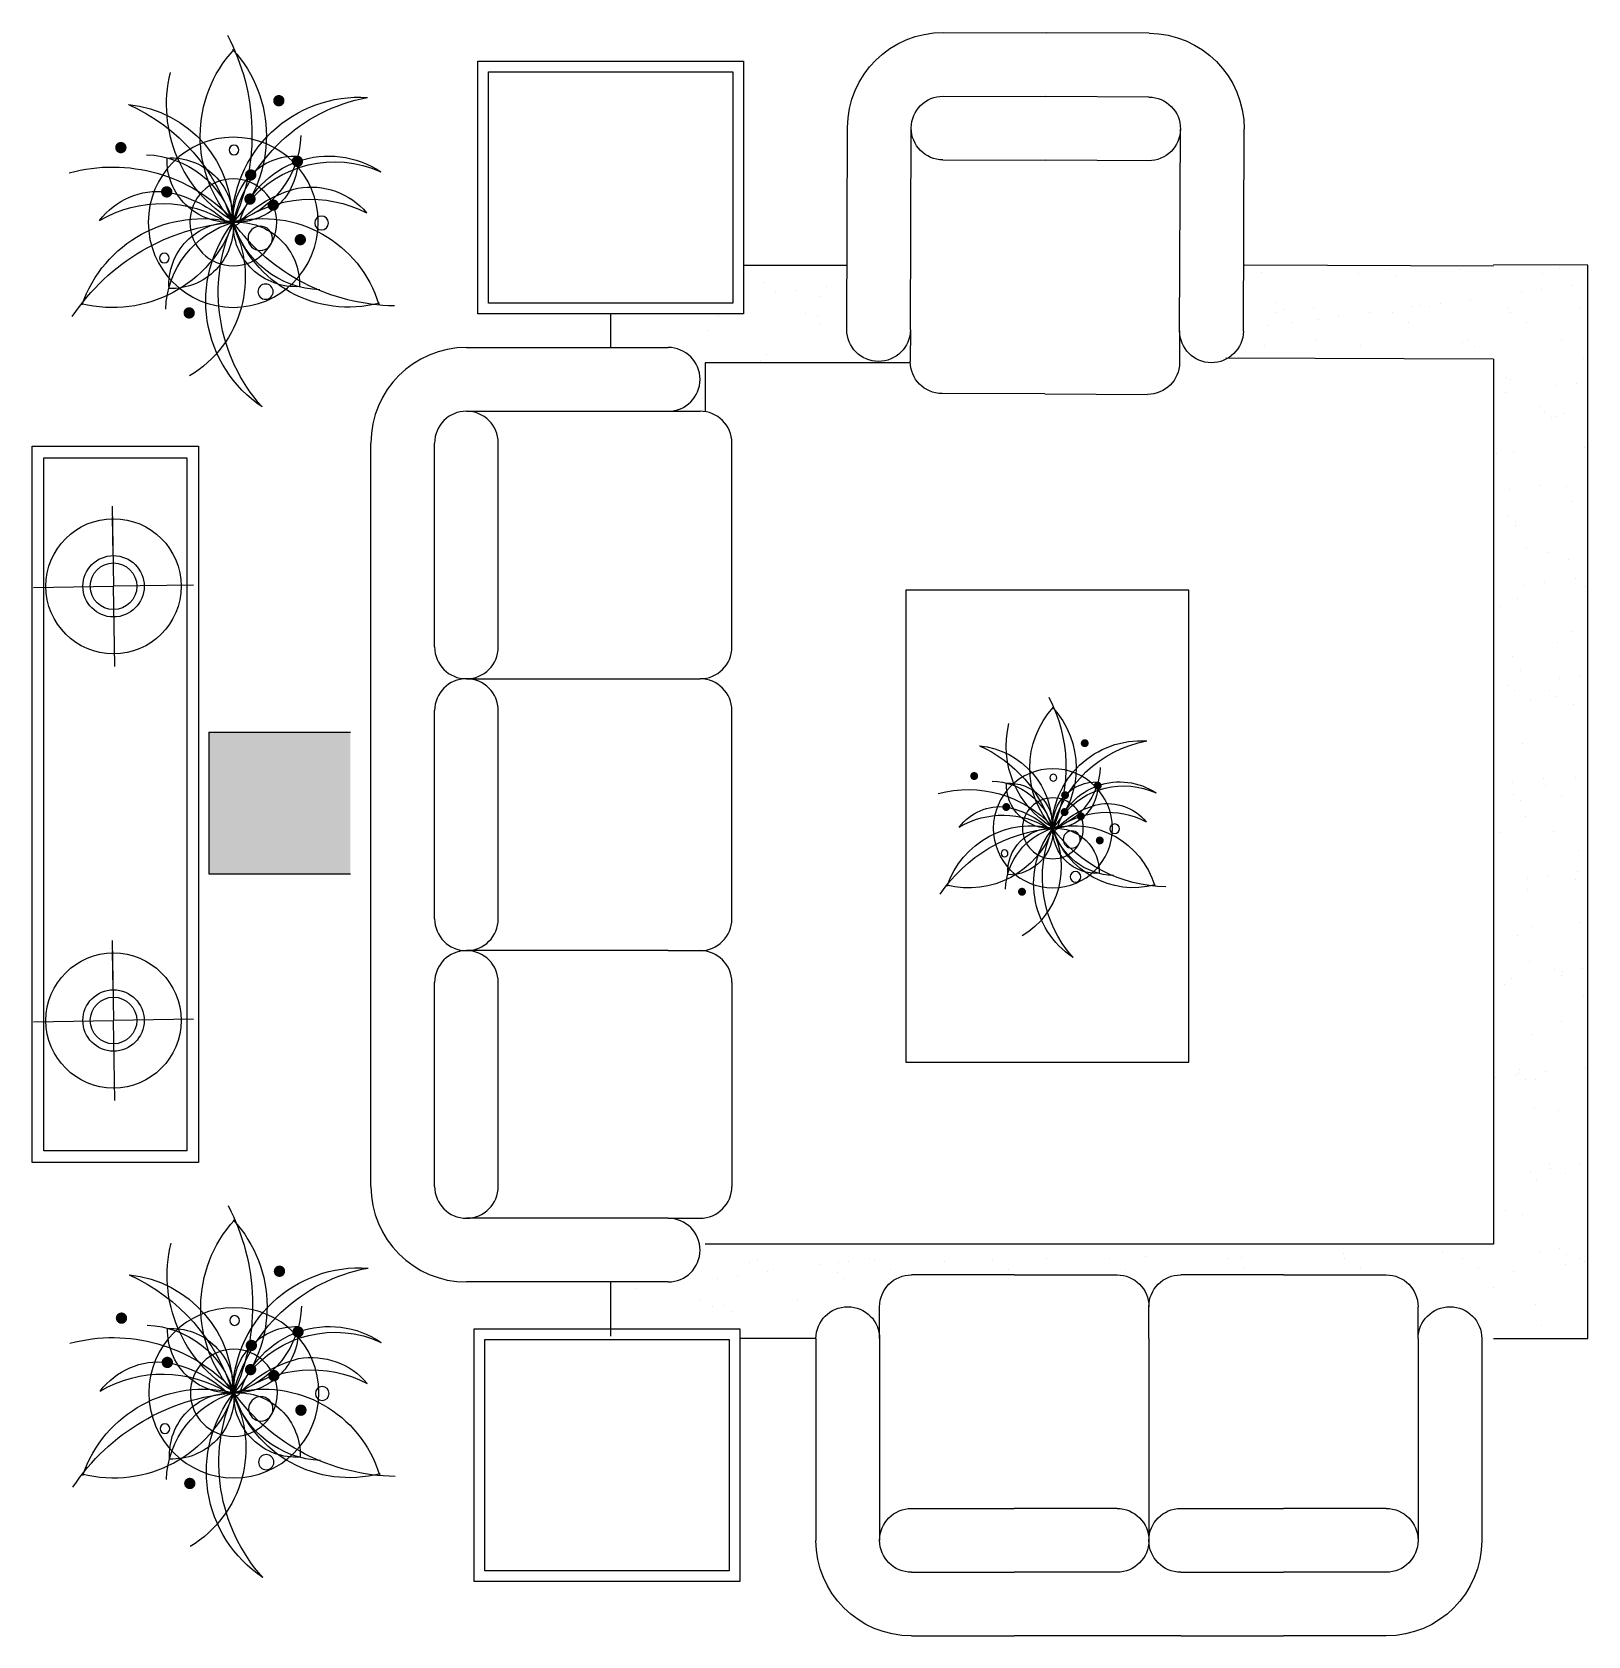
# Model space of a CAD drawing. Extents: x -42728 to 99010, y -18674 to 47645.
# Drawn here: x -28815 to -25517, y 1702 to 5100 of the extents above; entities that cross this region are included whole.
import ezdxf

# ---------------------------------------------------------------- set-up
doc = ezdxf.new("R2010")
doc.units = 0
doc.header["$LTSCALE"] = 100
doc.header["$MEASUREMENT"] = 0
doc.layers.get('0').update_dxf_attribs({"linetype": 'CONTINUOUS'})
for name, color, linetype in [('1', 1, 'CONTINUOUS'), ('2', 3, 'CONTINUOUS'), ('3', 4, 'CONTINUOUS'), ('4', 251, 'CONTINUOUS'), ('WINDOW', 2, 'CONTINUOUS')]:
    doc.layers.add(name, color=color, linetype=linetype)

# ---------------------------------------------------------------- blocks, each defined once
blk = doc.blocks.new('*X547')
at = {"color": 0}
for p, q in [((30058.1, 21184.5), (30058.1, 21184.5)), ((30092.7, 21194.8), (30092.7, 21194.8)), ((30013.7, 21143.3), (30013.7, 21143.3)), ((30055.4, 21148.8), (30055.4, 21148.8)), ((30120.4, 21157.4), (30120.4, 21157.4)), ((29984.8, 21112), (29984.8, 21112)), ((30137.8, 21111.5), (30137.8, 21111.5)), ((29989, 21101.5), (29989, 21101.5)), ((30022.7, 21080), (30022.7, 21080)), ((30152.5, 21098), (30152.5, 21098)), ((30097.7, 21040.6), (30097.7, 21040.6)), ((30144.1, 21002.6), (30144.1, 21002.6)), ((29981.6, 20964), (29981.6, 20964)), ((29989.8, 20957.9), (29989.8, 20957.9)), ((30087.5, 20945.9), (30087.5, 20945.9)), ((30129.1, 20951.4), (30129.1, 20951.4)), ((29978.8, 20931.6), (29978.8, 20931.6)), ((30053.6, 20901.1), (30053.6, 20901.1)), ((30061.3, 20891.1), (30061.3, 20891.1)), ((30076, 20877.6), (30076, 20877.6)), ((30087.3, 20879.6), (30087.3, 20879.6)), ((30102.8, 20886.5), (30102.8, 20886.5)), ((29959.6, 20801.8), (29959.6, 20801.8)), ((29994.9, 20803.7), (29994.9, 20803.7)), ((30145.6, 20813.8), (30145.6, 20813.8)), ((30052.6, 20734.2), (30052.6, 20734.2)), ((30107.8, 20732.4), (30107.8, 20732.4)), ((29987.5, 20725.6), (29987.5, 20725.6)), ((30118.2, 20700.8), (30118.2, 20700.8)), ((29984.7, 20670.6), (29984.7, 20670.6)), ((30151.9, 20679.3), (30151.9, 20679.3)), ((29999.5, 20657.1), (29999.5, 20657.1)), ((29999.9, 20649.6), (29999.9, 20649.6)), ((30024.2, 20601.5), (30024.2, 20601.5)), ((30069.1, 20593.3), (30069.1, 20593.3)), ((30112.9, 20578.2), (30112.9, 20578.2)), ((30061.3, 20528.2), (30061.3, 20528.2)), ((30126.3, 20536.8), (30126.3, 20536.8)), ((30005, 20495.4), (30005, 20495.4)), ((30019.7, 20522.7), (30019.7, 20522.7)), ((30148.7, 20520.4), (30148.7, 20520.4)), ((29967.4, 20478.5), (29967.4, 20478.5)), ((30117.9, 20424.1), (30117.9, 20424.1)), ((30088.8, 20401.2), (30088.8, 20401.2)), ((29992.6, 20372.9), (29992.6, 20372.9)), ((30010, 20341.3), (30010, 20341.3)), ((30093.4, 20325.3), (30093.4, 20325.3)), ((30135.1, 20330.8), (30135.1, 20330.8)), ((29984.8, 20311), (29984.8, 20311)), ((29998.3, 20299.7), (29998.3, 20299.7)), ((30072.2, 20299.9), (30072.2, 20299.9)), ((30032, 20278.2), (30032, 20278.2)), ((30086.9, 20286.4), (30086.9, 20286.4)), ((30122.9, 20269.9), (30122.9, 20269.9)), ((30015, 20187.1), (30015, 20187.1)), ((30153.5, 20200.8), (30153.5, 20200.8)), ((29993.5, 20105), (29993.5, 20105)), ((30058.5, 20113.6), (30058.5, 20113.6)), ((30062.9, 20099.4), (30062.9, 20099.4)), ((30128, 20115.8), (30128, 20115.8)), ((29995.7, 20079.4), (29995.7, 20079.4)), ((30010.4, 20065.9), (30010.4, 20065.9)), ((30096.6, 20077.9), (30096.6, 20077.9)), ((30020.1, 20033), (30020.1, 20033)), ((29968.9, 20000.1), (29968.9, 20000.1)), ((30080, 20002.1), (30080, 20002.1)), ((30133, 19961.6), (30133, 19961.6)), ((30132.3, 19916.2), (30132.3, 19916.2)), ((30025.6, 19902.1), (30025.6, 19902.1)), ((30067.2, 19907.6), (30067.2, 19907.6)), ((30127.5, 19899), (30127.5, 19899)), ((30025.1, 19878.8), (30025.1, 19878.8)), ((30003.5, 19781.7), (30003.5, 19781.7)), ((30033.5, 19799.7), (30033.5, 19799.7)), ((30138.1, 19807.5), (30138.1, 19807.5)), ((30030.2, 19724.7), (30030.2, 19724.7)), ((29976.7, 19676.8), (29976.7, 19676.8)), ((29990.7, 19690.4), (29990.7, 19690.4)), ((30083.1, 19708.7), (30083.1, 19708.7)), ((30097.9, 19695.2), (30097.9, 19695.2)), ((30099.4, 19704.7), (30099.4, 19704.7)), ((30141, 19710.2), (30141, 19710.2)), ((30143.1, 19653.3), (30143.1, 19653.3)), ((30098.2, 19599.4), (30098.2, 19599.4)), ((30035.2, 19570.5), (30035.2, 19570.5)), ((29957.8, 19478.9), (29957.8, 19478.9)), ((29999.4, 19484.4), (29999.4, 19484.4)), ((30006.6, 19488.2), (30006.6, 19488.2)), ((30007.6, 19497.9), (30007.6, 19497.9)), ((30021.3, 19474.7), (30021.3, 19474.7)), ((30041.3, 19476.4), (30041.3, 19476.4)), ((30064.5, 19493), (30064.5, 19493)), ((30148.1, 19499.2), (30148.1, 19499.2)), ((30040.2, 19416.4), (30040.2, 19416.4)), ((30090.9, 19411), (30090.9, 19411)), ((30153.2, 19345), (30153.2, 19345)), ((30031.5, 19281.5), (30031.5, 19281.5)), ((30072.2, 19297.6), (30072.2, 19297.6)), ((30073.2, 19287), (30073.2, 19287)), ((30105.9, 19276.1), (30105.9, 19276.1)), ((30138.2, 19295.5), (30138.2, 19295.5)), ((30045.3, 19262.2), (30045.3, 19262.2)), ((29978.2, 19198.3), (29978.2, 19198.3)), ((30014.4, 19190.5), (30014.4, 19190.5)), ((30050.3, 19108.1), (30050.3, 19108.1)), ((30094, 19117.5), (30094, 19117.5)), ((30108.8, 19104), (30108.8, 19104)), ((29996.6, 19069.8), (29996.6, 19069.8)), ((30105.3, 19084.1), (30105.3, 19084.1)), ((30136.8, 19097.3), (30136.8, 19097.3)), ((30146.9, 19089.6), (30146.9, 19089.6)), ((29953.9, 19034.1), (29953.9, 19034.1)), ((30042.9, 18998), (30042.9, 18998)), ((30055.4, 18954), (30055.4, 18954))]:
    blk.add_line(p, q, dxfattribs=at)
blk = doc.blocks.new('HUA1')
at = {"layer": '1'}
for points in [[(-112.9725, 254.511536, 12, 12, 1), (-100.9725, 254.511536, 12, 12, 1)], [(223.29926, 160.255043, 12, 12, 1), (235.29926, 160.255043, 12, 12, 1)], [(-150.355129, 125.32506, 12, 12, 1), (-138.355129, 125.32506, 12, 12, 1)], [(-51.015806, 98.172446, 12, 12, 1), (-39.015806, 98.172446, 12, 12, 1)], [(127.565119, 64.942107, 12, 12, 1), (139.565119, 64.942107, 12, 12, 1)], [(-97.706417, 33.542174, 12, 12, 1), (-85.706417, 33.542174, 12, 12, 1)], [(-48.689461, 47.103512, 12, 12, 1), (-36.689461, 47.103512, 12, 12, 1)], [(-153.981186, -40.552179, 12, 12, 1), (-141.981186, -40.552179, 12, 12, 1)], [(83.869445, -192.182228, 12, 12, 1), (95.869445, -192.182228, 12, 12, 1)]]:
    blk.add_lwpolyline(points, format="xyseb", close=True, dxfattribs=at)
for centre, radius in [((-10.245211, 151.606805), 10.331328), ((-193.668492, -5.916322), 14.613442), ((140.819982, -75.208021), 10.226176), ((-72.742462, -149.581108), 16.171946)]:
    blk.add_circle(centre, radius, dxfattribs=at)
blk.add_arc((-9.840565, 1.810459), 10.005722, 197.955691, 70.50251, dxfattribs=at)
at = {"layer": '2'}
for centre, radius in [((27.794071, 129.978308), 0), ((-63.034958, -36.404647), 25.797627)]:
    blk.add_circle(centre, radius, dxfattribs=at)
at = {"layer": '3'}
for radius in [180.236225, 92.17568]:
    blk.add_circle((-6.500999, -1.620204), radius, dxfattribs=at)
for centre, radius, start, end in [((404.937248, 190.22133), 453.965423, 153.153003, 204.998253), ((192.283424, 183.823476), 271.854015, 138.29724, 223.011438), ((-211.053303, 177.536057), 271.916551, 318.786642, 43.490628), ((-155.682437, 245.470331), 286.748607, 301.370376, 14.570203), ((-355.471702, -99.618227), 363.174, 14.322858, 80.368497), ((-272.975707, -10.075045), 269.389676, 0.063983, 94.627372), ((239.746431, 9.465757), 243.817714, 96.559953, 183.446567), ((381.022747, -110.48084), 399.713481, 115.032351, 164.261474), ((46.045702, 190.047975), 198.740652, 182.913594, 254.668794), ((-12.932308, 130.255943), 132.032874, 177.208023, 272.791977), ((-138.377146, 4.811105), 132.032874, 357.208023, 92.791977), ((125.375148, 4.811105), 132.032874, 87.208023, 182.791977), ((185.16718, -54.166905), 198.740652, 92.913594, 164.668794), ((-0.06969, 130.255943), 132.032874, 267.208023, 2.791977), ((-207.827842, -62.350273), 198.118187, 17.955691, 124.672734), ((-219.296753, -112.711277), 236.102736, 38.950501, 115.390714), ((253.362109, -228.342514), 347.799817, 75.676664, 137.738811), ((-169.618749, -84.501608), 155.197682, 80.770045, 140.531057), ((-204.76789, -186.212518), 261.875319, 44.927205, 76.745393), ((-167.078076, -215.654725), 260.345888, 55.431187, 118.030792), ((186.72743, -191.480301), 261.875319, 101.712808, 133.530996), ((148.259083, -219.897759), 260.345888, 60.427409, 123.027014), ((154.32767, -88.860484), 155.197682, 37.927144, 97.688156), ((-65.785524, -251.242638), 256.56581, 76.639956, 163.967272), ((62.118756, -263.101514), 270.335248, 19.741059, 104.704391), ((-357.249152, 244.541352), 428.508784, 271.547435, 324.93811), ((-252.455575, 71.390209), 256.562222, 256.138778, 343.466736), ((-198.169178, 50.926498), 198.740652, 272.913594, 344.668794), ((-12.932308, -133.49635), 132.032874, 87.208023, 182.791977), ((-138.377146, -8.051512), 132.032874, 267.208023, 2.791977), ((-335.600528, -155.20684), 363.174, 318.972235, 25.017874), ((-215.034787, -172.161862), 269.389676, 304.71336, 39.276749), ((213.670514, -115.064333), 243.817714, 152.900337, 239.786951), ((125.375148, -8.051512), 132.032874, 177.208023, 272.791977), ((-33.758517, -451.583833), 450.788465, 34.502607, 86.533421), ((-59.047701, -193.288383), 198.740652, 2.913594, 74.668794), ((-0.06969, -133.49635), 132.032874, 357.208023, 92.791977), ((247.301377, 91.965058), 270.506649, 200.240585, 285.17569)]:
    blk.add_arc(centre, radius, start, end, dxfattribs=at)
blk = doc.blocks.new('*X550')
at = {"color": 0}
for p, q in [((29215.5, 19099.6), (29215.5, 19099.6)), ((29636.3, 19106.4), (29636.3, 19106.4)), ((29845.7, 19109.1), (29845.7, 19109.1)), ((28376, 19087.5), (28376, 19087.5)), ((28392.9, 19094.1), (28392.9, 19094.1)), ((28415.5, 19068.7), (28415.5, 19068.7)), ((28426.6, 19072.6), (28426.6, 19072.6)), ((28524.2, 19083), (28524.2, 19083)), ((28563.7, 19067), (28563.7, 19067)), ((28565.8, 19088.5), (28565.8, 19088.5)), ((28585.4, 19090.1), (28585.4, 19090.1)), ((28630.8, 19097.1), (28630.8, 19097.1)), ((28642, 19094.6), (28642, 19094.6)), ((28675.7, 19073.1), (28675.7, 19073.1)), ((28790.1, 19089.2), (28790.1, 19089.2)), ((28891.1, 19095), (28891.1, 19095)), ((28924.9, 19073.5), (28924.9, 19073.5)), ((29006.1, 19096.9), (29006.1, 19096.9)), ((29140.3, 19095.5), (29140.3, 19095.5)), ((29174, 19074), (29174, 19074)), ((29389.4, 19095.9), (29389.4, 19095.9)), ((29420.2, 19098.6), (29420.2, 19098.6)), ((29423.1, 19074.4), (29423.1, 19074.4)), ((29638.5, 19096.4), (29638.5, 19096.4)), ((29672.3, 19074.9), (29672.3, 19074.9)), ((29887.7, 19096.8), (29887.7, 19096.8)), ((29921.4, 19075.3), (29921.4, 19075.3)), ((28135.1, 19031.8), (28135.1, 19031.8)), ((28308.8, 19054.7), (28308.8, 19054.7)), ((28350.4, 19060.2), (28350.4, 19060.2)), ((28578.4, 19053.4), (28578.4, 19053.4)), ((28272.9, 19008.3), (28272.9, 19008.3)), ((28323.2, 18996.7), (28323.2, 18996.7)), ((28477.5, 19007.3), (28477.5, 19007.3)), ((28298.9, 18994.8), (28298.9, 18994.8)), ((28337.9, 18983.2), (28337.9, 18983.2))]:
    blk.add_line(p, q, dxfattribs=at)
blk = doc.blocks.new('SF-2')
at = {"layer": '2'}
for p, q in [((-558.983925, 775), (-316.991963, 775)), ((-75, 775), (-316.991963, 775)), ((75, 775), (-75, 775)), ((75, 775), (316.991963, 775)), ((558.983925, 775), (316.991963, 775)), ((-783.983925, 75), (-783.983925, 550)), ((783.983925, 75), (783.983925, 550)), ((-633.983925, 75), (-633.983925, 0)), ((633.983925, 75), (633.983925, 0)), ((-316.991963, -75), (-558.983925, -75)), ((-316.991963, -75), (-75, -75)), ((316.991963, -75), (75, -75)), ((316.991963, -75), (558.983925, -75))]:
    blk.add_line(p, q, dxfattribs=at)
for centre, radius, start, end in [((-558.983925, 550), 225, 90, 180), ((558.983925, 550), 225, 0, 90), ((-708.983925, 75), 75, 180, 0), ((708.983925, 75), 75, 180, 0), ((-558.983925, 0), 75, 180, 270), ((-75, 0), 75, 270, 0), ((75, 0), 75, 180, 270), ((558.983925, 0), 75, 270, 0)]:
    blk.add_arc(centre, radius, start, end, dxfattribs=at)
at = {"layer": '3'}
for p, q in [((-558.983925, 625), (-316.991963, 625)), ((-75, 625), (-316.991963, 625)), ((75, 625), (316.991963, 625)), ((558.983925, 625), (316.991963, 625)), ((-633.983925, 75), (-633.983925, 550)), ((0, 75), (0, 550)), ((633.983925, 75), (633.983925, 550)), ((-558.983925, 475), (-316.991963, 475)), ((-75, 475), (-316.991963, 475)), ((75, 475), (316.991963, 475)), ((558.983925, 475), (316.991963, 475)), ((0, 75), (0, 0)), ((0, 75), (0, 0))]:
    blk.add_line(p, q, dxfattribs=at)
for centre, start, end in [((-558.983925, 550), 90, 270), ((-75, 550), 270, 90), ((75, 550), 90, 270), ((558.983925, 550), 270, 90)]:
    blk.add_arc(centre, 75, start, end, dxfattribs=at)
blk = doc.blocks.new('*X548')
at = {"color": 0}
for p, q in [((29462.6, 21185.3), (29462.6, 21185.3)), ((29667.2, 21184.3), (29667.2, 21184.3)), ((29733.3, 21191.6), (29733.3, 21191.6)), ((29748.1, 21178.1), (29748.1, 21178.1)), ((29883.3, 21192.1), (29883.3, 21192.1)), ((29492.8, 21121.4), (29492.8, 21121.4)), ((29507.6, 21107.8), (29507.6, 21107.8)), ((29570.8, 21110.3), (29570.8, 21110.3)), ((29780.2, 21113), (29780.2, 21113)), ((29798.4, 21115), (29798.4, 21115)), ((29817.7, 21114.3), (29817.7, 21114.3)), ((29840, 21120.5), (29840, 21120.5)), ((29905.1, 21129), (29905.1, 21129)), ((29474.4, 21072.3), (29474.4, 21072.3)), ((29490.7, 21100.6), (29490.7, 21100.6)), ((29524.4, 21079.1), (29524.4, 21079.1)), ((29583, 21086.6), (29583, 21086.6)), ((29624.7, 21092.1), (29624.7, 21092.1)), ((29689.7, 21100.7), (29689.7, 21100.7)), ((29739.8, 21101), (29739.8, 21101)), ((29773.6, 21079.5), (29773.6, 21079.5)), ((29577.2, 21044.1), (29577.2, 21044.1)), ((29888.3, 21038), (29888.3, 21038)), ((29897.3, 21041.3), (29897.3, 21041.3)), ((29467.6, 21031.2), (29467.6, 21031.2)), ((29672.3, 21030.2), (29672.3, 21030.2)), ((29912, 21027.8), (29912, 21027.8))]:
    blk.add_line(p, q, dxfattribs=at)
blk = doc.blocks.new('*X549')
at = {"color": 0}
for p, q in [((28407, 21165.4), (28407, 21165.4)), ((28432.6, 21142.3), (28432.6, 21142.3)), ((28474.2, 21147.8), (28474.2, 21147.8)), ((28539.3, 21156.4), (28539.3, 21156.4)), ((28527.8, 21133.9), (28527.8, 21133.9)), ((28310.5, 21091.4), (28310.5, 21091.4)), ((28494.2, 21098.7), (28494.2, 21098.7)), ((28519.9, 21094), (28519.9, 21094)), ((28527.9, 21077.3), (28527.9, 21077.3)), ((28287.3, 21063.7), (28287.3, 21063.7)), ((28412, 21011.2), (28412, 21011.2)), ((28400.2, 20999.4), (28400.2, 20999.4))]:
    blk.add_line(p, q, dxfattribs=at)
blk = doc.blocks.new('SF-1')
at = {"layer": '2'}
for p, q in [((-195.946811, 838.051856), (46.045152, 838.051856)), ((288.037114, 838.051856), (46.045152, 838.051856)), ((-420.946811, 138.051856), (-420.946811, 613.051856)), ((513.037114, 138.051856), (513.037114, 613.051856)), ((-270.946811, 138.051856), (-270.946811, 63.051856)), ((363.037114, 138.051856), (363.037114, 63.051856)), ((46.045152, -11.948144), (-195.946811, -11.948144)), ((46.045152, -11.948144), (288.037114, -11.948144))]:
    blk.add_line(p, q, dxfattribs=at)
for centre, radius, start, end in [((-195.946811, 613.051856), 225, 90, 180), ((288.037114, 613.051856), 225, 0, 90), ((-345.946811, 138.051856), 75, 180, 0), ((438.037114, 138.051856), 75, 180, 0), ((-195.946811, 63.051856), 75, 180, 270), ((288.037114, 63.051856), 75, 270, 0)]:
    blk.add_arc(centre, radius, start, end, dxfattribs=at)
at = {"layer": '3'}
for p, q in [((-195.946811, 688.051856), (46.045152, 688.051856)), ((288.037114, 688.051856), (46.045152, 688.051856)), ((-270.946811, 138.051856), (-270.946811, 613.051856)), ((363.037114, 138.051856), (363.037114, 613.051856)), ((-195.946811, 538.051856), (46.045152, 538.051856)), ((288.037114, 538.051856), (46.045152, 538.051856))]:
    blk.add_line(p, q, dxfattribs=at)
for centre, start, end in [((-195.946811, 613.051856), 90, 270), ((288.037114, 613.051856), 270, 90)]:
    blk.add_arc(centre, 75, start, end, dxfattribs=at)
blk = doc.blocks.new('A$C2A275963')
at = {"layer": '1', "color": 2}
for points in [[(944.6, 2801.3), (944.6, 3336.4), (1507.8, 3336.4), (1507.8, 2801.3)], [(352.8, 1002.8), (0, 1002.8), (0, 2521), (352.8, 2521)], [(936.9, 115.5), (936.9, 650.7), (1500.2, 650.7), (1500.2, 115.5)]]:
    blk.add_lwpolyline(points, close=True, dxfattribs=at)
at = {"layer": '1', "color": 3}
for points in [[(967.1, 2823.8), (967.1, 3313.9), (1485.3, 3313.9), (1485.3, 2823.8)], [(327.8, 1027.8), (25, 1027.8), (25, 2496), (327.8, 2496)], [(959.4, 138), (959.4, 628.2), (1477.7, 628.2), (1477.7, 138)]]:
    blk.add_lwpolyline(points, close=True, dxfattribs=at)
at = {"layer": '2'}
for p, q in [((920.6, 2730), (1348.1, 2730)), ((1348.1, 2595), (1415.6, 2595)), ((718.1, 952.5), (718.1, 2527.5)), ((1483.1, 2095.5), (1483.1, 2527.5)), ((1483.1, 1519.5), (1483.1, 1960.5)), ((1483.1, 1384.5), (1483.1, 952.5)), ((1348.1, 885), (1415.6, 885)), ((1348.1, 750), (920.6, 750))]:
    blk.add_line(p, q, dxfattribs=at)
for centre in [(172.6, 2224), (172.6, 1304)]:
    blk.add_circle(centre, 143.3, dxfattribs=at)
for centre, radius, start, end in [((920.6, 2527.5), 202.5, 90, 180), ((1348.1, 2662.5), 67.5, 270, 90), ((1415.6, 2527.5), 67.5, 0, 90), ((1415.6, 2095.5), 67.5, 270, 0), ((1415.6, 1960.5), 67.5, 0, 90), ((1415.6, 1519.5), 67.5, 270, 0), ((1415.6, 1384.5), 67.5, 0, 90), ((920.6, 952.5), 202.5, 180, 270), ((1415.6, 952.5), 67.5, 270, 0), ((1348.1, 817.5), 67.5, 270, 90)]:
    blk.add_arc(centre, radius, start, end, dxfattribs=at)
at = {"layer": '3'}
for p, q in [((1727.4, 2903.7), (1507.8, 2903.7)), ((3097.3, 2902.5), (2569.5, 2904.5)), ((3297.3, 2904.7), (3097.3, 2905.5)), ((3297.3, 2904.7), (3097.3, 2905.5)), ((3297.3, 2904.7), (3097.3, 2905.5)), ((3297.3, 630), (3297.3, 2904.7)), ((3297.3, 630), (3297.3, 2904.7)), ((3297.3, 630), (3297.3, 2904.7)), ((1226.2, 2801.3), (1226.2, 2730)), ((1860.5, 2697.2), (1426.3, 2697.2)), ((1426.3, 2697.2), (1426.3, 2593.6)), ((3097.3, 2705.5), (2530.1, 2707.5)), ((3097.3, 2705.5), (3097.3, 830)), ((920.6, 2595), (1348.1, 2595)), ((853.1, 2095.5), (853.1, 2527.5)), ((988.1, 2095.5), (988.1, 2527.5)), ((170, 2393.8), (172.6, 2224)), ((171.6, 2289.1), (170.3, 2370.9)), ((2.8, 2221.5), (172.6, 2224)), ((342.3, 2226.6), (172.6, 2224)), ((175.2, 2054.3), (172.6, 2224)), ((920.6, 2028), (1348.1, 2028)), ((1348.1, 2028), (1415.6, 2028)), ((853.1, 1519.5), (853.1, 1960.5)), ((988.1, 1519.5), (988.1, 1960.5)), ((170, 1473.8), (172.6, 1304)), ((171.6, 1369), (170.3, 1450.8)), ((1348.1, 1452), (920.6, 1452)), ((1348.1, 1452), (1415.6, 1452)), ((853.1, 952.5), (853.1, 1384.5)), ((988.1, 952.5), (988.1, 1384.5)), ((2.8, 1301.4), (172.6, 1304)), ((342.3, 1306.6), (172.6, 1304)), ((175.2, 1134.3), (172.6, 1304)), ((1348.1, 885), (920.6, 885)), ((3097.3, 830), (1426.4, 830)), ((1226.4, 635), (1226.4, 750)), ((1661.2, 630), (1500.2, 630)), ((3097.3, 630), (3297.3, 630)), ((3097.3, 630), (3297.3, 630)), ((3097.3, 630), (3297.3, 630))]:
    blk.add_line(p, q, dxfattribs=at)
blk.add_lwpolyline([(1851.7, 1215.7), (2451.7, 1215.7), (2451.7, 2215.7), (1851.7, 2215.7)], close=True, dxfattribs=at)
for centre, radius in [((172.6, 2224), 65), ((172.6, 2224), 65), ((172.6, 2224), 49.4), ((172.6, 1304), 65), ((172.6, 1304), 65), ((172.6, 1304), 49.4)]:
    blk.add_circle(centre, radius, dxfattribs=at)
for centre, start, end in [((920.6, 2527.5), 0, 180), ((920.6, 2095.5), 180, 0), ((920.6, 1960.5), 0, 180), ((920.6, 1519.5), 180, 0), ((920.6, 1384.5), 0, 180), ((920.6, 952.5), 180, 0)]:
    blk.add_arc(centre, 67.5, start, end, dxfattribs=at)
at = {"layer": '4', "color": 3}
for p, q in [((374.6, 1914.6), (674.6, 1914.6)), ((374.6, 1914.6), (374.6, 1614.6)), ((374.6, 1614.6), (674.6, 1614.6))]:
    blk.add_line(p, q, dxfattribs=at)
blk.add_solid([(374.6, 1914.6), (674.6, 1914.6), (374.6, 1614.6), (674.6, 1614.6)], dxfattribs=at)
at = {"layer": '1', "xscale": -0.9, "yscale": 0.9, "zscale": 0.9}
for name, p, rotation in [('SF-1', (2187.7, 2642.2), 359.7672814826206), ('SF-2', (2366.8, 697.5), 180)]:
    blk.add_blockref(name, p, dxfattribs=dict(at, rotation=rotation))
at = {"layer": '2', "xscale": -1, "rotation": 0.871869}
for p in [(419.9, 2996.8), (421.2, 516.6)]:
    blk.add_blockref('HUA1', p, dxfattribs=at)
at = {"layer": '2', "xscale": -0.7, "yscale": 0.7, "zscale": 0.7, "rotation": 0.871869}
blk.add_blockref('HUA1', (2158.8, 1712.3), dxfattribs=at)
at = {"layer": '3'}
for name in ['*X548', '*X547', '*X549', '*X550']:
    blk.add_blockref(name, (-26856.1, -18296.7), dxfattribs=at)

msp = doc.modelspace()

# ---------------------------------------------------------------- block references
at = {"layer": 'WINDOW', "color": 3}
msp.add_blockref('A$C2A275963', (-28814.51868, 1701.70069), dxfattribs=at)

doc.saveas('drawing.dxf')
